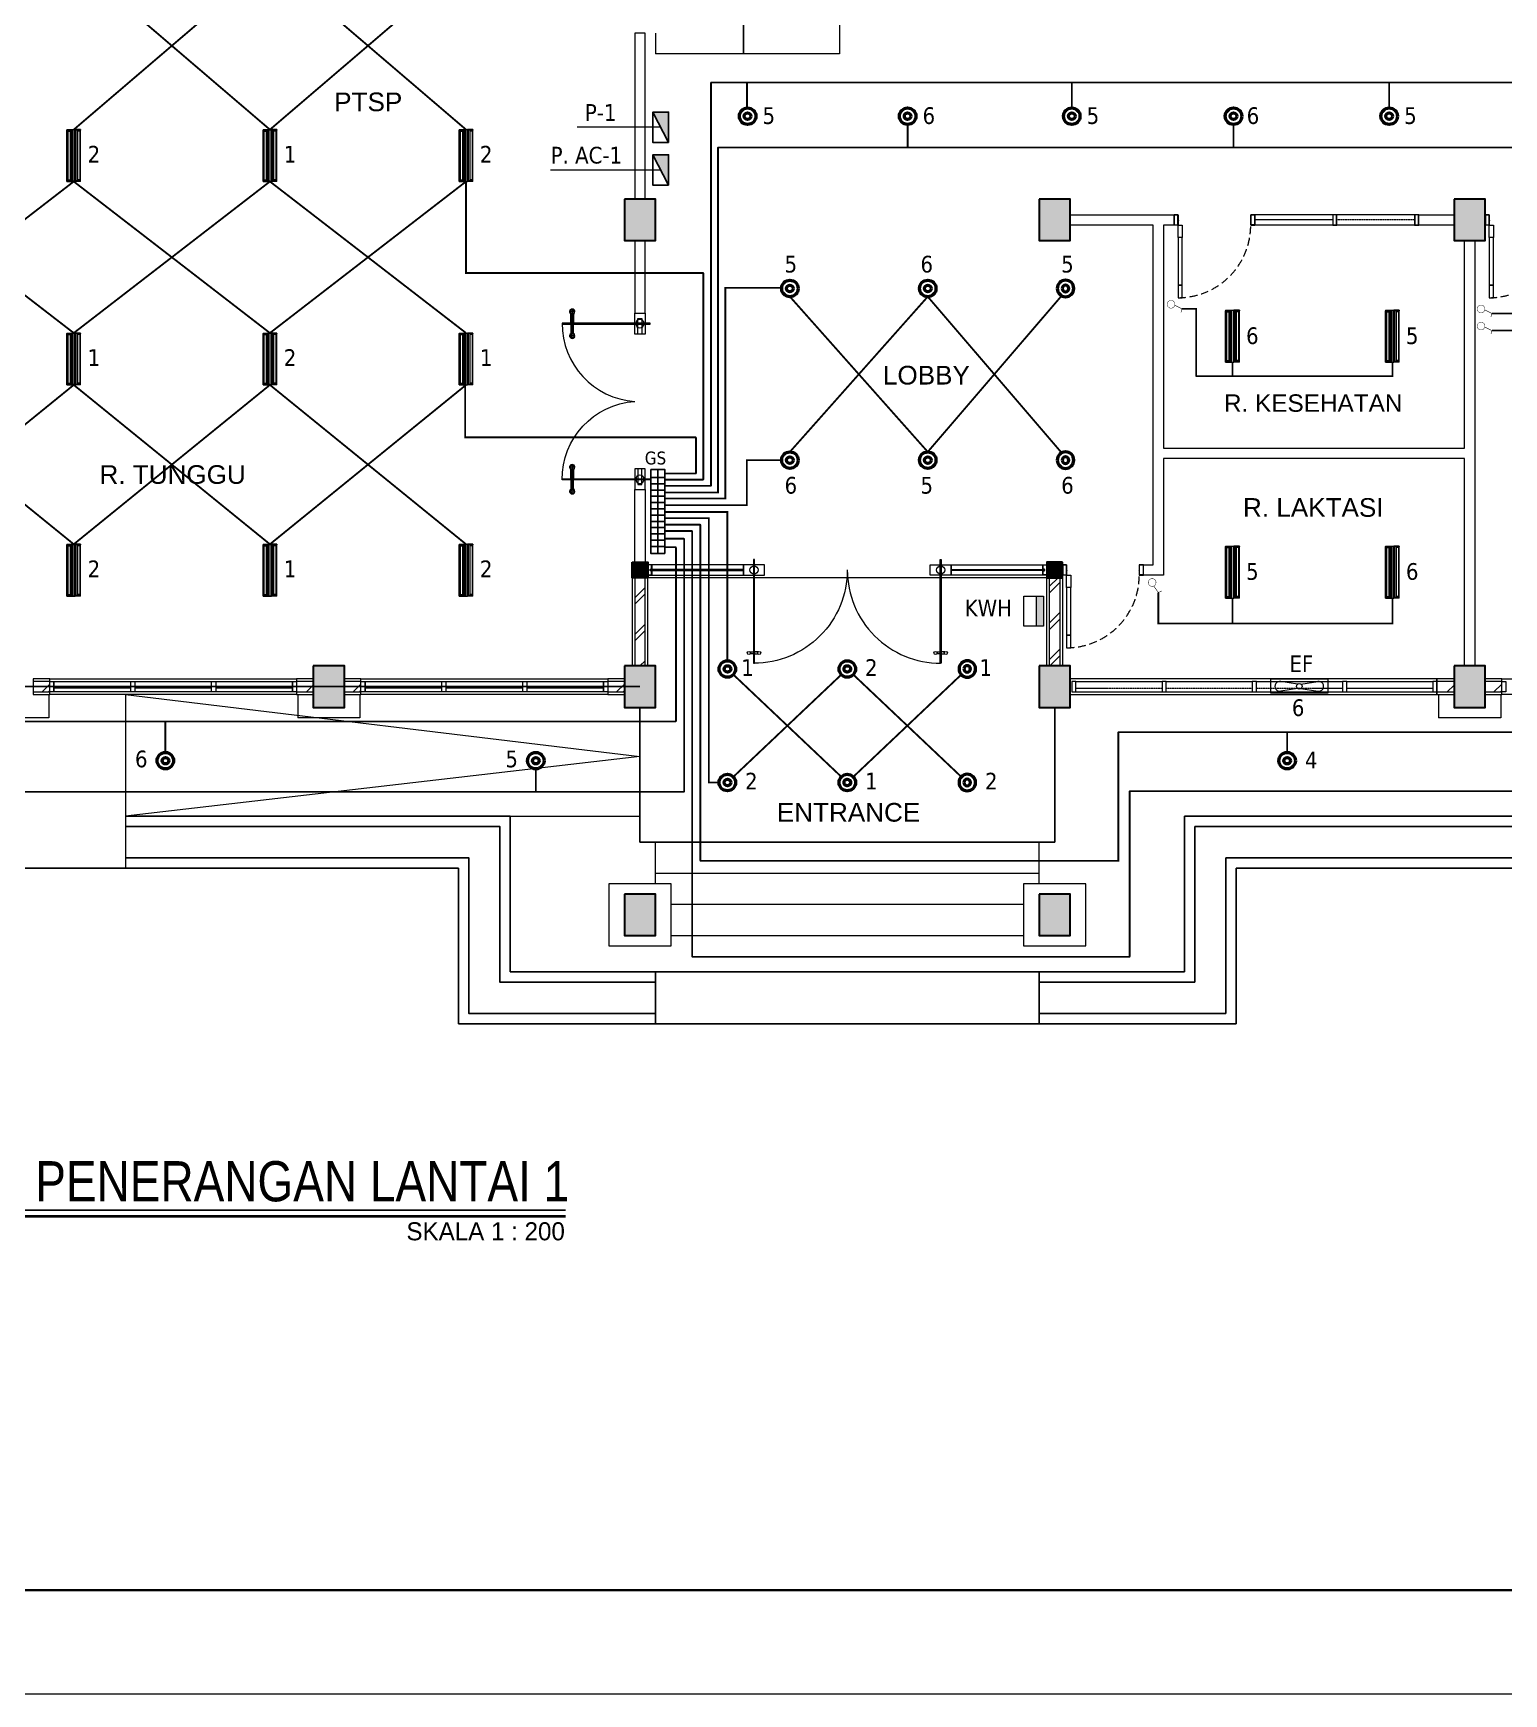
# Model space of a CAD drawing. Header units: millimetres. Extents: x -17012 to 17775, y -5570 to 5430.
# Drawn here: x -14660 to -11824, y -5570 to -2368 of the extents above; entities that cross this region are included whole.
import ezdxf
from ezdxf.enums import TextEntityAlignment as Align

# ---------------------------------------------------------------- set-up
doc = ezdxf.new("R2010")
doc.units = ezdxf.units.MM
doc.linetypes.add('DASHED2', pattern=[0.375, 0.25, -0.125])
doc.linetypes.add('HIDDEN', pattern=[0.375, 0.25, -0.125])
for name, color, linetype, lineweight in [('ars', 11, 'Continuous', 5), ('dinding', 5, 'Continuous', 15), ('GRS KOP', 1, 'Continuous', 35), ('HACH', 252, 'Continuous', 0), ('kabel', 1, 'Continuous', 50), ('KOLOM', 1, 'Continuous', 30), ('kop', 7, 'Continuous', 20), ('kus', 63, 'Continuous', 15), ('LAMPU-LISTRIK', 22, 'Continuous', 0), ('lan', 7, 'Continuous', 15), ('not', 7, 'Continuous', 20), ('Notasi', 2, 'Continuous', 20), ('PARTISI', 190, 'Continuous', 9), ('sol kol', 8, 'Continuous', 0)]:
    doc.layers.add(name, color=color, linetype=linetype, lineweight=lineweight)
doc.layers.add('as', color=1, linetype='Continuous', plot=False)
for name, color, linetype in [('D1', 1, 'Continuous'), ('HT', 8, 'Continuous'), ('potongan', 210, 'Continuous')]:
    doc.layers.add(name, color=color, linetype=linetype)
doc.styles.add('BARU', font='complex.shx')
doc.styles.add('NOT', font='ARIALN.TTF')
doc.styles.get("Standard").update_dxf_attribs({"font": 'arial.ttf'})
doc.styles.add('style2', font='verdana.ttf')
doc.styles.add('tahoma', font='tahoma.ttf')
pattern_1 = [(45, (-13189.706, -4278.213), (-35.3553, 35.3553), []), (45, (-13177.206, -4278.213), (-35.3553, 35.3553), [])]

# ---------------------------------------------------------------- blocks, each defined once
blk = doc.blocks.new('K1')
at = {"layer": 'KOLOM'}
blk.add_lwpolyline([(0.2, 0.15), (-0.2, 0.15), (-0.2, -0.15), (0.2, -0.15), (0.2, 0.15)], dxfattribs=at)
blk = doc.blocks.new('NOTASI RUANG')
at = {"layer": 'not'}
for height, p in [(0.26, (-0.011, 0.3)), (0.175, (-0.009, -0.017))]:
    blk.add_attdef('RUANG', text='', height=height, dxfattribs=at).set_placement(p, align=Align.MIDDLE_CENTER)
blk = doc.blocks.new('P 70')
at = {"linetype": 'HIDDEN', "ltscale": 0.3}
blk.add_lwpolyline([(-0.74, 0.1, -0.414214), (-0.04, 0.8, -1.303225)], format="xyb", dxfattribs=at)
for points in [[(-0.04, 0.8), (-0.08, 0.8), (-0.08, 0.68), (-0.04, 0.68)], [(-0.04, 0.68), (-0.08, 0.68), (-0.08, 0.22), (-0.04, 0.22)], [(-0.04, 0.1), (-0.08, 0.1), (-0.08, 0.22), (-0.04, 0.22)], [(-0.735, 0.06), (-0.74, 0.06), (-0.74, 0.061), (-0.74, 0.1), (-0.78, 0.1), (-0.78, 0), (-0.74, 0), (-0.74, 0.056), (-0.735, 0.058)], [(-0.742, 0.002), (-0.778, 0.002), (-0.778, 0.098), (-0.742, 0.098)], [(-0.045, 0.06), (-0.04, 0.06), (-0.04, 0.061), (-0.04, 0.1), (0, 0.1), (0, 0), (-0.04, 0), (-0.04, 0.056), (-0.045, 0.058)], [(-0.038, 0.002), (-0.002, 0.002), (-0.002, 0.098), (-0.038, 0.098)]]:
    blk.add_lwpolyline(points, close=True)
blk = doc.blocks.new('KP')
at = {"layer": 'KOLOM'}
blk.add_lwpolyline([(0.075, -0.075), (-0.075, -0.075), (-0.075, 0.075), (0.075, 0.075), (0.075, -0.075)], dxfattribs=at)
blk = doc.blocks.new('P1')
at = {"lineweight": 5}
h = blk.add_hatch(dxfattribs=at)
h.set_pattern_fill('ANSI31', color=256, scale=0.020282, angle=-315, style=0)
h.set_pattern_definition([(179.99999863, (-506.106483, 1417.280242), (6.07e-11, 0.0025352112676), [])])
h.paths.add_polyline_path([(-1.729, 0.805, -1), (-1.693, 0.77, -1)])
h.paths.add_polyline_path([(-1.724, 0.801, 1), (-1.697, 0.774, 1)], flags=16)
h = blk.add_hatch(dxfattribs=at)
h.set_pattern_fill('ANSI31', color=256, scale=0.020282, angle=-315, style=0)
h.set_pattern_definition([(270.00000137, (1414.9464214, -503.7726625), (0.0025352112676, 6.07e-11), [])])
h.paths.add_polyline_path([(-1.528, 0.605, 1), (-1.564, 0.641, 1)])
h.paths.add_polyline_path([(-1.532, 0.609, -1), (-1.56, 0.637, -1)], flags=16)
h = blk.add_hatch(dxfattribs=at)
h.set_pattern_fill('ANSI31', color=256, scale=0.020282, angle=-315, style=0)
h.set_pattern_definition([(179.99999863, (-505.0458133, 1416.2195722), (6.07e-11, 0.0025352112676), [])])
h.paths.add_polyline_path([(-0.668, -0.255, -1), (-0.632, -0.291, -1)])
h.paths.add_polyline_path([(-0.664, -0.259, 1), (-0.636, -0.287, 1)], flags=16)
h = blk.add_hatch(dxfattribs=at)
h.set_pattern_fill('ANSI31', color=256, scale=0.020282, angle=-315, style=0)
h.set_pattern_definition([(270.00000137, (1416.0070912, -504.8333323), (0.0025352112676, 6.07e-11), [])])
h.paths.add_polyline_path([(-0.468, -0.455, 1), (-0.504, -0.42, 1)])
h.paths.add_polyline_path([(-0.472, -0.451, -1), (-0.499, -0.424, -1)], flags=16)
for p, q in [((-1.724, 0.801), (-1.697, 0.774)), ((-1.686, 0.781), (-1.623, 0.718)), ((-1.553, 0.648), (-1.616, 0.711)), ((-1.532, 0.609), (-1.56, 0.637)), ((-0.664, -0.259), (-0.636, -0.287)), ((-0.625, -0.28), (-0.562, -0.343)), ((-0.492, -0.413), (-0.555, -0.35)), ((-0.472, -0.451), (-0.499, -0.424))]:
    blk.add_line(p, q, dxfattribs=at)
at = {"color": 9, "lineweight": 5}
for p, q in [((-1.641, 0.7), (-1.704, 0.763)), ((-1.634, 0.693), (-1.571, 0.63)), ((-0.58, -0.361), (-0.643, -0.298)), ((-0.573, -0.368), (-0.51, -0.431))]:
    blk.add_line(p, q, dxfattribs=at)
at = {"color": 8, "lineweight": 5}
for p, q in [((-1.64, 0.701), (-1.703, 0.763)), ((-1.639, 0.702), (-1.701, 0.764)), ((-1.636, 0.705), (-1.697, 0.766)), ((-1.631, 0.71), (-1.692, 0.771)), ((-1.633, 0.694), (-1.57, 0.631)), ((-1.632, 0.695), (-1.57, 0.633)), ((-1.629, 0.698), (-1.568, 0.637)), ((-1.624, 0.703), (-1.563, 0.642)), ((-0.58, -0.36), (-0.642, -0.297)), ((-0.578, -0.358), (-0.64, -0.296)), ((-0.575, -0.356), (-0.636, -0.294)), ((-0.57, -0.351), (-0.631, -0.29)), ((-0.572, -0.367), (-0.51, -0.43)), ((-0.571, -0.366), (-0.509, -0.428)), ((-0.568, -0.363), (-0.507, -0.424)), ((-0.563, -0.358), (-0.502, -0.419))]:
    blk.add_line(p, q, dxfattribs=at)
for points in [[(-1.1, 1.241), (-1.701, 0.64), (-1.694, 0.633), (-1.093, 1.234), (-1.1, 1.241)], [(-1.273, 1.202), (-1.202, 1.273), (-1.061, 1.132), (-1.132, 1.061), (-1.273, 1.202)], [(-0.032, 0.173), (-0.633, -0.428), (-0.64, -0.421), (-0.039, 0.18), (-0.032, 0.173)], [(-0.071, 0), (0, 0.071), (-0.142, 0.212), (-0.212, 0.142), (-0.071, 0)]]:
    blk.add_lwpolyline(points)
at = {"lineweight": 9}
for points in [[(-1.153, 1.181), (-1.181, 1.153), (-1.216, 1.188), (-1.188, 1.216)], [(-1.082, 1.11), (-1.11, 1.082), (-1.181, 1.153), (-1.153, 1.181)], [(-0.163, 0.191), (-0.191, 0.163), (-0.12, 0.092), (-0.092, 0.12)], [(-0.092, 0.12), (-0.12, 0.092), (-0.085, 0.057), (-0.057, 0.085)]]:
    blk.add_lwpolyline(points, close=True, dxfattribs=at)
at = {"lineweight": 5}
for points in [[(-1.697, 0.801), (-1.724, 0.774)], [(-1.532, 0.637), (-1.56, 0.609)], [(-0.636, -0.259), (-0.664, -0.287)], [(-0.472, -0.424), (-0.499, -0.451)]]:
    blk.add_lwpolyline(points, dxfattribs=at)
for points in [[(-1.701, 0.64, 0.396093), (-0.672, 0.601)], [(-0.633, -0.428, -0.396093), (-0.672, 0.601)]]:
    blk.add_lwpolyline(points, format="xyb")
for centre in [(-1.167, 1.167), (-0.106, 0.106)]:
    blk.add_circle(centre, 0.04)
for centre, radius in [((-1.711, 0.788), 0.0254), ((-1.711, 0.788), 0.0195), ((-1.546, 0.623), 0.0254), ((-1.546, 0.623), 0.0195), ((-0.65, -0.273), 0.0254), ((-0.65, -0.273), 0.0195), ((-0.486, -0.437), 0.0254), ((-0.486, -0.437), 0.0195)]:
    blk.add_circle(centre, radius, dxfattribs=at)
blk = doc.blocks.new('TL')
at = {"layer": 'LAMPU-LISTRIK', "color": 60, "ltscale": 2}
for p, q in [((2018540, -298573), (2018540, -298677)), ((2018540, -298573), (2018552, -298573)), ((2018552, -298656), (2018540, -298656)), ((2018540, -298677), (2018540, -298734)), ((2019542, -298677), (2018540, -298677)), ((2019542, -298688), (2018540, -298688)), ((2019542, -298723), (2018540, -298723)), ((2018540, -298838), (2018540, -298734)), ((2019542, -298734), (2018540, -298734)), ((2019538, -298656), (2018546, -298656)), ((2018552, -298573), (2018552, -298656)), ((2018563, -298601), (2018552, -298601)), ((2018563, -298604), (2018552, -298604)), ((2018563, -298622), (2018552, -298622)), ((2018563, -298624), (2018552, -298624)), ((2018563, -298597), (2018563, -298629)), ((2019512, -298590), (2018570, -298590)), ((2019512, -298635), (2018570, -298635)), ((2018572, -298590), (2018572, -298635)), ((2019511, -298590), (2019511, -298635)), ((2019519, -298597), (2019519, -298629)), ((2019519, -298601), (2019531, -298601)), ((2019519, -298604), (2019531, -298604)), ((2019519, -298622), (2019531, -298622)), ((2019519, -298624), (2019531, -298624)), ((2019542, -298573), (2019531, -298573)), ((2019531, -298573), (2019531, -298656)), ((2019531, -298656), (2019542, -298656)), ((2019542, -298573), (2019542, -298677)), ((2019542, -298677), (2019542, -298734)), ((2019542, -298838), (2019542, -298734)), ((2018552, -298755), (2018540, -298755)), ((2018540, -298838), (2018552, -298838)), ((2018552, -298838), (2018552, -298755)), ((2018563, -298787), (2018552, -298787)), ((2018563, -298790), (2018552, -298790)), ((2018563, -298807), (2018552, -298807)), ((2018563, -298810), (2018552, -298810)), ((2018563, -298814), (2018563, -298782)), ((2019512, -298776), (2018570, -298776)), ((2019512, -298821), (2018570, -298821)), ((2018572, -298821), (2018572, -298776)), ((2019511, -298821), (2019511, -298776)), ((2019519, -298814), (2019519, -298782)), ((2019519, -298787), (2019531, -298787)), ((2019519, -298790), (2019531, -298790)), ((2019519, -298807), (2019531, -298807)), ((2019519, -298810), (2019531, -298810)), ((2019531, -298838), (2019531, -298755)), ((2019531, -298755), (2019542, -298755)), ((2019542, -298838), (2019531, -298838))]:
    blk.add_line(p, q, dxfattribs=at)
at = {"layer": 'LAMPU-LISTRIK', "color": 60}
for p, q in [((2018552, -298573), (2019531, -298573)), ((2018552, -298755), (2019531, -298755)), ((2018552, -298838), (2019531, -298838))]:
    blk.add_line(p, q, dxfattribs=at)
at = {"layer": 'LAMPU-LISTRIK', "color": 60, "ltscale": 2}
for centre, start, end in [((2018570, -298597), 90, 180), ((2018570, -298629), 180, 270), ((2019512, -298597), 0, 90), ((2019512, -298629), 270, 0), ((2018570, -298782), 90, 180), ((2018570, -298814), 180, 270), ((2019512, -298782), 0, 90), ((2019512, -298814), 270, 0)]:
    blk.add_arc(centre, 6.78, start, end, dxfattribs=at)
blk = doc.blocks.new('RV2')
at = {"layer": 'kabel', "color": 2, "linetype": 'Continuous'}
for radius in [15.9, 6.34]:
    blk.add_circle((936836.5, 350587.4), radius, dxfattribs=at)
blk = doc.blocks.new('GEH')
at = {"layer": 'D1', "color": 60, "const_width": 8.16}
for points in [[(2070636, -300082), (2070659, -299965)], [(2070659, -299965), (2070712, -299965)]]:
    blk.add_lwpolyline(points, dxfattribs=at)
at = {"layer": 'D1', "color": 60, "const_width": 6.12}
for points in [[(2070579, -300138, -0.991808), (2070694, -300139)], [(2070579, -300139, 0.991808), (2070694, -300138)]]:
    blk.add_lwpolyline(points, format="xyb", dxfattribs=at)
blk = doc.blocks.new('TBN5R')
at = {"layer": 'dinding', "color": 1, "ltscale": 150}
for p, q in [((913908.9, 349718.4), (913904.4, 349745.8)), ((913915.9, 349718.4), (913920.4, 349745.8)), ((913908.9, 349713), (913904.4, 349685.6)), ((913915.9, 349713), (913920.4, 349685.6))]:
    blk.add_line(p, q, dxfattribs=at)
blk.add_lwpolyline([(913901.2, 349762.3), (913924.8, 349762.3), (913924.8, 349669.1), (913901.2, 349669.1)], close=True, dxfattribs=at)
blk.add_circle((913912.4, 349715.7), 4.41, dxfattribs=at)
for centre, start, end in [((913912.4, 349747.3), 349.1597, 190.8403), ((913912.4, 349684.1), 169.1597, 10.8403)]:
    blk.add_arc(centre, 8.12, start, end, dxfattribs=at)
blk = doc.blocks.new('kop')
at = {"layer": 'GRS KOP'}
blk.add_lwpolyline([(1, 54), (83, 54), (83, 1), (1, 1)], close=True, dxfattribs=at)
at = {"layer": 'kop', "color": 7}
blk.add_line((0, 0), (84, 0), dxfattribs=at)
at = {"layer": 'kop', "style": 'BARU', "flags": 4}
for p, height in [((73.8, 5.4), 0.35), ((80.303, 5.382), 0.25), ((73.8, 4.9), 0.35), ((80.303, 4.882), 0.25), ((73.8, 4.4), 0.35), ((80.303, 4.382), 0.25)]:
    blk.add_attdef('-', p, '', height=height, dxfattribs=at)
at = {"layer": 'kop', "flags": 4}
for tag, p in [('AR-00', (78.057, 2.648)), ('00', (81.238, 2.647))]:
    blk.add_attdef(tag, text='', height=0.35, dxfattribs=at).set_placement(p, align=Align.MIDDLE)

msp = doc.modelspace()

# ---------------------------------------------------------------- hatches: boundary and pattern name
at = {"layer": 'ars'}
h = msp.add_hatch(dxfattribs=at)
h.set_pattern_fill('TEMBOK', color=256, scale=50)
h.set_pattern_definition(pattern_1)
h.paths.add_polyline_path([(-13499.7, -3418.2), (-13499.7, -3588.2), (-13479.7, -3588.2), (-13479.7, -3418.2)])
h = msp.add_hatch(dxfattribs=at)
h.set_pattern_fill('TEMBOK', color=256, scale=50)
h.set_pattern_definition(pattern_1)
h.paths.add_polyline_path([(-12679.7, -3418.2), (-12679.7, -3588.2), (-12699.7, -3588.2), (-12699.7, -3418.2)])
h = msp.add_hatch(dxfattribs=at)
h.set_pattern_fill('TEMBOK', color=256, scale=50)
h.set_pattern_definition([(45, (-15513.294, -3943.213), (-35.3553, 35.3553), []), (45, (-15500.794, -3943.213), (-35.3553, 35.3553), [])])
h.paths.add_polyline_path([(-14627.7, -3618.2), (-14659.7, -3618.2), (-14659.7, -3638.2), (-14627.7, -3638.2)])
h = msp.add_hatch(dxfattribs=at)
h.set_pattern_fill('TEMBOK', color=256, scale=50)
h.set_pattern_definition([(45, (-15003.294, -3943.213), (-35.3553, 35.3553), []), (45, (-14990.794, -3943.213), (-35.3553, 35.3553), [])])
h.paths.add_polyline_path([(-14119.7, -3618.2), (-14151.7, -3618.2), (-14151.7, -3638.2), (-14119.7, -3638.2)])
h = msp.add_hatch(dxfattribs=at)
h.set_pattern_fill('TEMBOK', color=256, scale=50)
h.set_pattern_definition([(45, (-14913.294, -3943.213), (-35.3553, 35.3553), []), (45, (-14900.794, -3943.213), (-35.3553, 35.3553), [])])
h.paths.add_polyline_path([(-14027.7, -3618.2), (-14059.7, -3618.2), (-14059.7, -3638.2), (-14027.7, -3638.2)])
h = msp.add_hatch(dxfattribs=at)
h.set_pattern_fill('TEMBOK', color=256, scale=50)
h.set_pattern_definition([(45, (-14405.294, -3943.213), (-35.3553, 35.3553), []), (45, (-14392.794, -3943.213), (-35.3553, 35.3553), [])])
h.paths.add_polyline_path([(-13519.7, -3618.2), (-13551.7, -3618.2), (-13551.7, -3638.2), (-13519.7, -3638.2)])
h = msp.add_hatch(dxfattribs=at)
h.set_pattern_fill('TEMBOK', color=256, scale=50)
h.set_pattern_definition([(45, (-12803.294, -3943.213), (-35.3553, 35.3553), []), (45, (-12790.794, -3943.213), (-35.3553, 35.3553), [])])
h.paths.add_polyline_path([(-11919.7, -3618.2), (-11949.7, -3618.2), (-11949.7, -3638.2), (-11919.7, -3638.2)])
h = msp.add_hatch(dxfattribs=at)
h.set_pattern_fill('TEMBOK', color=256, scale=50)
h.set_pattern_definition([(45, (-12713.294, -3943.213), (-35.3553, 35.3553), []), (45, (-12700.794, -3943.213), (-35.3553, 35.3553), [])])
h.paths.add_polyline_path([(-11827.7, -3618.2), (-11859.7, -3618.2), (-11859.7, -3638.2), (-11827.7, -3638.2)])
at = {"layer": 'lan'}
msp.add_hatch(color=4, dxfattribs=at).paths.add_polyline_path([(-12711.2, -3453.8), (-12725.8, -3453.8), (-12725.8, -3511.8), (-12711.2, -3511.8)])
at = {"layer": 'potongan', "ltscale": 150}
for points in [[(-13434.4, -2579), (-13434.4, -2520.3), (-13464.7, -2520.3)], [(-13434.4, -2661.3), (-13434.4, -2602.6), (-13464.7, -2602.6)]]:
    msp.add_hatch(color=256, dxfattribs=at).paths.add_polyline_path(points)
at = {"layer": 'sol kol'}
for points in [[(-13519.7, -2688.2), (-13519.7, -2768.2), (-13459.7, -2768.2), (-13459.7, -2688.2)], [(-12719.7, -2688.2), (-12719.7, -2768.2), (-12659.7, -2768.2), (-12659.7, -2688.2)], [(-11919.7, -2688.2), (-11919.7, -2768.2), (-11859.7, -2768.2), (-11859.7, -2688.2)], [(-13504.7, -3388.2), (-13474.7, -3388.2), (-13474.7, -3418.2), (-13504.7, -3418.2)], [(-12674.7, -3388.2), (-12704.7, -3388.2), (-12704.7, -3418.2), (-12674.7, -3418.2)], [(-14119.7, -3588.2), (-14119.7, -3668.2), (-14059.7, -3668.2), (-14059.7, -3588.2)], [(-13519.7, -3588.2), (-13519.7, -3668.2), (-13459.7, -3668.2), (-13459.7, -3588.2)], [(-12719.7, -3588.2), (-12719.7, -3668.2), (-12659.7, -3668.2), (-12659.7, -3588.2)], [(-11919.7, -3588.2), (-11919.7, -3668.2), (-11859.7, -3668.2), (-11859.7, -3588.2)], [(-13519.7, -4028.2), (-13519.7, -4108.2), (-13459.7, -4108.2), (-13459.7, -4028.2)], [(-12719.7, -4028.2), (-12719.7, -4108.2), (-12659.7, -4108.2), (-12659.7, -4028.2)]]:
    msp.add_hatch(color=256, dxfattribs=at).paths.add_polyline_path(points)

# ---------------------------------------------------------------- linework, layer by layer
for p, q in [((-13289.7, -2408.2), (-13289.7, -1748.2)), ((-13489.7, -3668.2), (-13489.7, -3928.2)), ((-12689.7, -3928.2), (-12689.7, -3668.2)), ((-13739.7, -3878.2), (-14481.7, -3878.2)), ((-13739.7, -4178.2), (-13739.7, -3878.2)), ((-10674.7, -3878.2), (-12439.7, -3878.2)), ((-12439.7, -3878.2), (-12439.7, -4178.2)), ((-10674.7, -3898.2), (-12419.7, -3898.2)), ((-12419.7, -3898.2), (-12419.7, -4198.2)), ((-13489.7, -3928.2), (-12689.7, -3928.2)), ((-10674.7, -3958.2), (-12359.7, -3958.2)), ((-12359.7, -3958.2), (-12359.7, -4258.2)), ((-13839.7, -3978.2), (-15639.7, -3978.2)), ((-13839.7, -4278.2), (-13839.7, -3978.2)), ((-10339.7, -3978.2), (-12339.7, -3978.2)), ((-12339.7, -3978.2), (-12339.7, -4278.2)), ((-12439.7, -4178.2), (-13739.7, -4178.2)), ((-13459.7, -4178.2), (-13459.7, -4278.2)), ((-12719.7, -4278.2), (-12719.7, -4178.2)), ((-12419.7, -4198.2), (-12719.7, -4198.2)), ((-12359.7, -4258.2), (-12719.7, -4258.2)), ((-12339.7, -4278.2), (-13839.7, -4278.2))]:
    msp.add_line(p, q)
for points in [[(-13459.7, -4198.2), (-13759.7, -4198.2), (-13759.7, -3898.2), (-14481.7, -3898.2)], [(-13459.7, -4258.2), (-13819.7, -4258.2), (-13819.7, -3958.2), (-14481.7, -3958.2)]]:
    msp.add_lwpolyline(points)
at = {"layer": 'ars'}
for points in [[(-13499.7, -3418.2), (-13499.7, -3588.2), (-13479.7, -3588.2), (-13479.7, -3418.2)], [(-12679.7, -3418.2), (-12679.7, -3588.2), (-12699.7, -3588.2), (-12699.7, -3418.2)], [(-14627.7, -3618.2), (-14659.7, -3618.2), (-14659.7, -3638.2), (-14627.7, -3638.2)], [(-14119.7, -3618.2), (-14151.7, -3618.2), (-14151.7, -3638.2), (-14119.7, -3638.2)], [(-14027.7, -3618.2), (-14059.7, -3618.2), (-14059.7, -3638.2), (-14027.7, -3638.2)], [(-13519.7, -3618.2), (-13551.7, -3618.2), (-13551.7, -3638.2), (-13519.7, -3638.2)], [(-11919.7, -3618.2), (-11952.7, -3618.2), (-11952.7, -3638.2), (-11919.7, -3638.2)], [(-11827.7, -3618.2), (-11859.7, -3618.2), (-11859.7, -3638.2), (-11827.7, -3638.2)]]:
    msp.add_lwpolyline(points, close=True, dxfattribs=at)
at = {"layer": 'as'}
msp.add_lwpolyline([(-13489.7, -3628.2), (-15289.7, -3628.2)], dxfattribs=at)
at = {"layer": 'D1', "color": 7, "const_width": 5.42}
msp.add_lwpolyline([(-15216.7, -4649.7), (-13632.9, -4649.7)], dxfattribs=at)
at = {"layer": 'dinding'}
for points in [[(-13504.7, -3418.2), (-13504.7, -3588.2), (-13474.7, -3588.2), (-13474.7, -3418.2)], [(-12674.7, -3418.2), (-12674.7, -3588.2), (-12704.7, -3588.2), (-12704.7, -3418.2)], [(-14627.7, -3613.2), (-14659.7, -3613.2), (-14659.7, -3643.2), (-14627.7, -3643.2)], [(-14119.7, -3613.2), (-14151.7, -3613.2), (-14151.7, -3643.2), (-14119.7, -3643.2)], [(-14027.7, -3613.2), (-14059.7, -3613.2), (-14059.7, -3643.2), (-14027.7, -3643.2)], [(-13519.7, -3613.2), (-13551.7, -3613.2), (-13551.7, -3643.2), (-13519.7, -3643.2)], [(-11919.7, -3613.2), (-11952.7, -3613.2), (-11952.7, -3643.2), (-11919.7, -3643.2)], [(-11827.7, -3613.2), (-11859.7, -3613.2), (-11859.7, -3643.2), (-11827.7, -3643.2)]]:
    msp.add_lwpolyline(points, close=True, dxfattribs=at)
at = {"layer": 'HACH', "color": 6, "linetype": 'DASHED2', "ltscale": 90, "const_width": 3.5}
for points in [[(-12125.5, -1275.3), (-12125.5, -1224.2), (-15483.7, -1224.2), (-15483.7, -3831.1), (-13405.5, -3831.1, 0.414214), (-13404.5, -3830.1), (-13404.5, -3343.8, 0.414214), (-13405.5, -3342.8), (-13441.9, -3342.8)], [(-12737.6, -1307.1), (-12737.6, -1338.8), (-15352.9, -1338.8), (-15352.9, -3695.3), (-13421.2, -3695.3, 0.414214), (-13420.2, -3694.3), (-13420.2, -3360.4, 0.414214), (-13421.2, -3359.4), (-13441.9, -3359.4)], [(-13441.9, -3328.2), (-13389.8, -3328.2, -0.414214), (-13388.8, -3329.2), (-13388.8, -4148.2, 0.414214), (-13387.8, -4149.2), (-12546.3, -4149.2, 0.414214), (-12545.3, -4148.2), (-12545.3, -3830.8, -0.414214), (-12544.3, -3829.8), (-10481.4, -3829.8), (-10481.4, -1292.2, 0.414214), (-10482.4, -1291.2), (-10834.1, -1291.2)], [(-10568, -1633.2), (-10614.8, -1633.2), (-10614.8, -3715.9), (-12566.1, -3715.9, 0.414214), (-12567.1, -3716.9), (-12567.1, -3964.2), (-13372.1, -3964.2, -0.414214), (-13373.1, -3963.2), (-13373.1, -3316.8, 0.414214), (-13374.1, -3315.8), (-13441.9, -3315.8)], [(-13441.9, -3240.9), (-13353.5, -3240.9, 0.414214), (-13352.5, -3239.9), (-13352.5, -2464.3, -0.414214), (-13351.5, -2463.3), (-10843.8, -2463.3), (-10843.8, -2512.3)], [(-11144.3, -2544.1), (-11144.3, -2588.5), (-13338.2, -2588.5, 0.414214), (-13339.2, -2589.5), (-13339.2, -3253.9), (-13441.9, -3253.9)], [(-13441.9, -3229.1), (-13368.4, -3229.1, 0.414214), (-13367.4, -3228.1), (-13367.4, -2831.5, 0.414214), (-13368.4, -2830.5), (-13825, -2830.5), (-13825, -2654.2)], [(-12038.5, -3002.7), (-12038.5, -3029.5), (-12416.1, -3029.5, -0.414214), (-12417.1, -3028.5), (-12417.1, -2899.6), (-12444.4, -2899.6)], [(-13826.8, -3046.4), (-13826.8, -3147.4), (-13382.6, -3147.4, -0.414214), (-13381.6, -3148.4), (-13381.6, -3216.3, -0.414214), (-13382.6, -3217.3), (-13441.9, -3217.3)]]:
    msp.add_lwpolyline(points, format="xyb", dxfattribs=at)
for points in [[(-13825, -2554.1), (-14203.2, -2230.7), (-14581.5, -2554.1)], [(-14581.5, -2230.7), (-14203.2, -2554.1), (-13825, -2230.7)], [(-13283.3, -2512.4), (-13283.3, -2463.3)], [(-12656.9, -2512.3), (-12656.9, -2463.3)], [(-12044.7, -2512.3), (-12044.7, -2463.3)], [(-12973.4, -2544.1), (-12973.4, -2588.5)], [(-12344.9, -2544.1), (-12344.9, -2588.5)], [(-14959.8, -2654.2), (-14581.5, -2946.3), (-14203.2, -2654.2), (-13825, -2946.3)], [(-13825, -2654.2), (-14203.2, -2946.3), (-14581.5, -2654.2), (-14959.8, -2946.3)], [(-13216.2, -2859.1), (-13325, -2859.1), (-13325, -3265.3), (-13441.9, -3265.3)], [(-13200.4, -3175.5), (-12934.6, -2876.2), (-12677.9, -3175.5)], [(-13200.4, -2876.2), (-12934.6, -3175.5), (-12677.9, -2876.2)], [(-11846.6, -2908.6), (-11756.5, -2908.6), (-11756.5, -2998.8), (-11571, -2998.8)], [(-11846.6, -2941.6), (-11798.6, -2941.6), (-11798.6, -3381.1), (-11571, -3381.1)], [(-12346.9, -3002.7), (-12346.9, -3029.5)], [(-14959.8, -3353.6), (-14581.5, -3046.4), (-14203.2, -3353.6), (-13825, -3046.4)], [(-14959.8, -3046.4), (-14581.5, -3353.6), (-14203.2, -3046.4), (-13825, -3353.6)], [(-13216.3, -3191.4), (-13283.4, -3191.4), (-13283.4, -3278.4), (-13441.9, -3278.4)], [(-13321, -3578.2), (-13321, -3291.3), (-13441.9, -3291.3)], [(-13441.9, -3303.2), (-13356.7, -3303.2), (-13356.7, -3813.1), (-13336.9, -3813.1)], [(-12489.8, -3446.7), (-12489.8, -3506.5), (-12038.5, -3506.5), (-12038.5, -3457.3)], [(-12346.9, -3457.3), (-12346.9, -3506.5)], [(-13309.5, -3605), (-13101.2, -3802.1)], [(-13309.5, -3802.1), (-13101.2, -3605)], [(-13078.2, -3802.1), (-12869.9, -3605)], [(-13078.2, -3605), (-12869.9, -3802.1)], [(-14404.8, -3755.1), (-14404.8, -3695.3)], [(-12241.6, -3755.1), (-12241.6, -3715.9)], [(-13690.5, -3786.9), (-13690.5, -3831.1)]]:
    msp.add_lwpolyline(points, dxfattribs=at)
at = {"layer": 'HT'}
msp.add_line((-15438.3, -4637.9), (-13632.9, -4637.9), dxfattribs=at)
at = {"layer": 'kus'}
for p, q in [((-12153.7, -2718.2), (-12303.7, -2718.2)), ((-11995.7, -2718.2), (-12145.7, -2718.2)), ((-12153.7, -2738.2), (-12303.7, -2738.2)), ((-11995.7, -2738.2), (-12145.7, -2738.2)), ((-12648.7, -3618.2), (-12482.7, -3618.2)), ((-12474.7, -3618.2), (-12308.7, -3618.2)), ((-12300.7, -3618.2), (-12134.7, -3618.2)), ((-12126.7, -3618.2), (-11960.7, -3618.2)), ((-14471.7, -3631.2), (-14619.7, -3631.2)), ((-14315.7, -3631.2), (-14463.7, -3631.2)), ((-14159.7, -3631.2), (-14307.7, -3631.2)), ((-13871.7, -3631.2), (-14019.7, -3631.2)), ((-13715.7, -3631.2), (-13863.7, -3631.2)), ((-13559.7, -3631.2), (-13707.7, -3631.2)), ((-12648.7, -3638.2), (-12482.7, -3638.2)), ((-12474.7, -3638.2), (-12308.7, -3638.2)), ((-12300.7, -3638.2), (-12134.7, -3638.2)), ((-12126.7, -3631.2), (-11960.7, -3631.2)), ((-12126.7, -3638.2), (-11960.7, -3638.2))]:
    msp.add_line(p, q, dxfattribs=at)
at = {"layer": 'kus', "linetype": 'HIDDEN'}
for p, q in [((-12153.7, -2728.2), (-12303.7, -2728.2)), ((-11995.7, -2728.2), (-12145.7, -2728.2)), ((-12648.7, -3631.2), (-12482.7, -3631.2)), ((-12474.7, -3631.2), (-12308.7, -3631.2)), ((-12300.7, -3631.2), (-12134.7, -3631.2))]:
    msp.add_line(p, q, dxfattribs=at)
at = {"layer": 'kus'}
for points in [[(-12153.7, -2738.2), (-12145.7, -2738.2), (-12145.7, -2718.2), (-12153.7, -2718.2)], [(-12153.3, -2737.8), (-12146.1, -2737.8), (-12146.1, -2718.6), (-12153.3, -2718.6)], [(-11995.7, -2738.2), (-11987.7, -2738.2), (-11987.7, -2718.2), (-11995.7, -2718.2)], [(-11995.3, -2737.8), (-11988.1, -2737.8), (-11988.1, -2718.6), (-11995.3, -2718.6)], [(-13467.1, -3393.6), (-13474.3, -3393.6), (-13474.3, -3412.8), (-13467.1, -3412.8), (-13467.1, -3404.7), (-13470.1, -3404.7), (-13470.1, -3401.7), (-13467.1, -3401.7)], [(-13289.7, -3393.2), (-13466.7, -3393.2), (-13466.7, -3413.2), (-13289.7, -3413.2)], [(-13268.7, -3383.2), (-13270.7, -3383.2), (-13270.7, -3583.2), (-13268.7, -3583.2)], [(-12910.7, -3383.2), (-12908.7, -3383.2), (-12908.7, -3583.2), (-12910.7, -3583.2)], [(-12889.7, -3393.2), (-12712.7, -3393.2), (-12712.7, -3413.2), (-12889.7, -3413.2)], [(-12712.3, -3393.6), (-12705.1, -3393.6), (-12705.1, -3412.8), (-12712.3, -3412.8), (-12712.3, -3404.7), (-12709.3, -3404.7), (-12709.3, -3401.7), (-12712.3, -3401.7)], [(-13469.7, -3402.2), (-13469.7, -3404.2), (-13289.7, -3404.2), (-13289.7, -3402.2)], [(-12709.7, -3402.2), (-12709.7, -3404.2), (-12889.7, -3404.2), (-12889.7, -3402.2)], [(-14619.7, -3638.2), (-14627.7, -3638.2), (-14627.7, -3618.2), (-14619.7, -3618.2)], [(-14619.7, -3618.2), (-14159.7, -3618.2), (-14159.7, -3638.2), (-14619.7, -3638.2)], [(-14463.7, -3638.2), (-14471.7, -3638.2), (-14471.7, -3618.2), (-14463.7, -3618.2)], [(-14307.7, -3638.2), (-14315.7, -3638.2), (-14315.7, -3618.2), (-14307.7, -3618.2)], [(-14151.7, -3638.2), (-14159.7, -3638.2), (-14159.7, -3618.2), (-14151.7, -3618.2)], [(-14019.7, -3638.2), (-14027.7, -3638.2), (-14027.7, -3618.2), (-14019.7, -3618.2)], [(-14019.7, -3618.2), (-13559.7, -3618.2), (-13559.7, -3638.2), (-14019.7, -3638.2)], [(-13863.7, -3638.2), (-13871.7, -3638.2), (-13871.7, -3618.2), (-13863.7, -3618.2)], [(-13707.7, -3638.2), (-13715.7, -3638.2), (-13715.7, -3618.2), (-13707.7, -3618.2)], [(-13551.7, -3638.2), (-13559.7, -3638.2), (-13559.7, -3618.2), (-13551.7, -3618.2)], [(-12656.7, -3638.2), (-12648.7, -3638.2), (-12648.7, -3618.2), (-12656.7, -3618.2)], [(-12482.7, -3638.2), (-12474.7, -3638.2), (-12474.7, -3618.2), (-12482.7, -3618.2)], [(-12308.7, -3638.2), (-12300.7, -3638.2), (-12300.7, -3618.2), (-12308.7, -3618.2)], [(-12134.7, -3638.2), (-12126.7, -3638.2), (-12126.7, -3618.2), (-12134.7, -3618.2)], [(-11960.7, -3638.2), (-11952.7, -3638.2), (-11952.7, -3618.2), (-11960.7, -3618.2)], [(-11819.7, -3638.2), (-11827.7, -3638.2), (-11827.7, -3618.2), (-11819.7, -3618.2)]]:
    msp.add_lwpolyline(points, close=True, dxfattribs=at)
for points in [[(-13474.7, -3405.2), (-13474.7, -3413.2), (-13466.7, -3413.2), (-13466.7, -3404.3), (-13467, -3404.3), (-13467, -3403.8), (-13467.3, -3403.8), (-13467.7, -3404.3), (-13469.7, -3404.3), (-13469.7, -3402.1), (-13467.7, -3402.1), (-13467.3, -3402.6), (-13467, -3402.6), (-13467, -3402.1), (-13466.7, -3402.1), (-13466.7, -3393.2), (-13474.7, -3393.2), (-13474.7, -3404.5), (-13474.7, -3404.9), (-13474.7, -3405.2), (-13474.7, -3405.2)], [(-13289.7, -3393.2), (-13289.7, -3413.2), (-13249.7, -3413.2), (-13249.7, -3393.2), (-13289.7, -3393.2)], [(-12889.7, -3393.2), (-12889.7, -3413.2), (-12929.7, -3413.2), (-12929.7, -3393.2), (-12889.7, -3393.2)], [(-12704.7, -3405.2), (-12704.7, -3413.2), (-12712.7, -3413.2), (-12712.7, -3404.3), (-12712.4, -3404.3), (-12712.4, -3403.8), (-12712.1, -3403.8), (-12711.7, -3404.3), (-12709.7, -3404.3), (-12709.7, -3402.1), (-12711.7, -3402.1), (-12712.1, -3402.6), (-12712.4, -3402.6), (-12712.4, -3402.1), (-12712.7, -3402.1), (-12712.7, -3393.2), (-12704.7, -3393.2), (-12704.7, -3404.5), (-12704.7, -3404.9), (-12704.7, -3405.2), (-12704.7, -3405.2)], [(-13277.5, -3561.2), (-13270.7, -3561.2), (-13270.7, -3565.2), (-13277.5, -3565.2)], [(-13261.9, -3561.2), (-13268.7, -3561.2), (-13268.7, -3565.2), (-13261.9, -3565.2)], [(-12917.5, -3561.2), (-12910.7, -3561.2), (-12910.7, -3565.2), (-12917.5, -3565.2)], [(-12901.9, -3561.2), (-12908.7, -3561.2), (-12908.7, -3565.2), (-12901.9, -3565.2)]]:
    msp.add_lwpolyline(points, dxfattribs=at)
for points in [[(-13089.7, -3403.2, -0.414214), (-13269.7, -3583.2)], [(-13089.7, -3403.2, 0.414214), (-12909.7, -3583.2)]]:
    msp.add_lwpolyline(points, format="xyb", dxfattribs=at)
for centre, radius in [((-13269.7, -3403.2), 8), ((-12909.7, -3403.2), 8), ((-13279.7, -3563.2), 3), ((-13259.7, -3563.2), 3), ((-12919.7, -3563.2), 3), ((-12899.7, -3563.2), 3)]:
    msp.add_circle(centre, radius, dxfattribs=at)
at = {"layer": 'lan'}
for p, q in [((-13459.7, -2368.2), (-13459.7, -2408.2)), ((-13104.7, -2343.2), (-13104.7, -2408.2)), ((-13104.7, -2408.2), (-13459.7, -2408.2)), ((-13449.6, -2549.7), (-13611, -2549.7)), ((-13449.6, -2632), (-13662.3, -2632)), ((-12704.7, -3418.2), (-13474.7, -3418.2)), ((-14629.7, -3643.2), (-14629.7, -3688.2)), ((-14481.7, -3643.2), (-14481.7, -3978.2)), ((-14149.7, -3643.2), (-14149.7, -3688.2)), ((-14029.7, -3643.2), (-14029.7, -3688.2)), ((-11949.7, -3643.2), (-11949.7, -3688.2)), ((-11829.7, -3643.2), (-11829.7, -3688.2)), ((-14629.7, -3688.2), (-14749.7, -3688.2)), ((-14029.7, -3688.2), (-14149.7, -3688.2)), ((-11829.7, -3688.2), (-11949.7, -3688.2)), ((-14289.7, -3878.2), (-13489.7, -3878.2)), ((-13459.7, -4008.2), (-13459.7, -3928.2)), ((-12719.7, -4008.2), (-12719.7, -3928.2)), ((-12719.7, -3988.2), (-13459.7, -3988.2)), ((-12749.7, -4048.2), (-13429.7, -4048.2)), ((-13429.7, -4108.2), (-12749.7, -4108.2))]:
    msp.add_line(p, q, dxfattribs=at)
at = {"layer": 'lan', "color": 4}
msp.add_line((-12725.8, -3453.8), (-12725.8, -3511.8), dxfattribs=at)
msp.add_lwpolyline([(-12749.4, -3453.8), (-12711.2, -3453.8), (-12711.2, -3511.8), (-12749.4, -3511.8)], close=True, dxfattribs=at)
at = {"layer": 'lan'}
for points in [[(-14627.7, -3613.2), (-14151.7, -3613.2), (-14151.7, -3643.2), (-14627.7, -3643.2)], [(-14027.7, -3613.2), (-13551.7, -3613.2), (-13551.7, -3643.2), (-14027.7, -3643.2)], [(-11952.7, -3613.2), (-12659.7, -3613.2), (-12659.7, -3643.2), (-11952.7, -3643.2)], [(-11827.7, -3613.2), (-11351.7, -3613.2), (-11351.7, -3643.2), (-11827.7, -3643.2)], [(-13549.7, -4128.2), (-13429.7, -4128.2), (-13429.7, -4008.2), (-13549.7, -4008.2)], [(-12749.7, -4128.2), (-12629.7, -4128.2), (-12629.7, -4008.2), (-12749.7, -4008.2)]]:
    msp.add_lwpolyline(points, close=True, dxfattribs=at)
msp.add_lwpolyline([(-14481.7, -3643.2), (-13489.7, -3763.2), (-14481.7, -3878.2)], dxfattribs=at)
for p in [(-14581.5, -2654.2), (-14581.5, -2654.2), (-14203.2, -2654.2), (-14203.2, -2654.2), (-14581.5, -3046.4), (-14203.2, -3046.4), (-14581.5, -3453.8), (-14203.2, -3453.8)]:
    msp.add_point(p, dxfattribs=at)
at = {"layer": 'PARTISI'}
for points in [[(-13499.7, -2688.2), (-13479.7, -2688.2), (-13479.7, -2368.2), (-13499.7, -2368.2)], [(-11899.7, -2768.2), (-11879.7, -2768.2), (-11879.7, -3588.2), (-11899.7, -3588.2), (-11899.7, -3188.2), (-12479.7, -3188.2), (-12479.7, -3413.2), (-12518.7, -3413.2), (-12518.7, -3393.2), (-12499.7, -3393.2), (-12499.7, -2738.2), (-12659.7, -2738.2), (-12659.7, -2718.2), (-12499.7, -2718.2), (-12459.7, -2718.2), (-12459.7, -2738.2), (-12479.7, -2738.2), (-12479.7, -3168.2), (-11899.7, -3168.2)], [(-11987.7, -2718.2), (-11919.7, -2718.2), (-11919.7, -2738.2), (-11987.7, -2738.2)], [(-13499.7, -2908.2), (-13479.7, -2908.2), (-13479.7, -2768.2), (-13499.7, -2768.2)], [(-13499.7, -3248.2), (-13479.7, -3248.2), (-13479.7, -3388.2), (-13499.7, -3388.2)]]:
    msp.add_lwpolyline(points, close=True, dxfattribs=at)
at = {"layer": 'potongan', "ltscale": 150}
for p, q in [((-13434.4, -2579), (-13464.7, -2520.3)), ((-13434.4, -2661.3), (-13464.7, -2602.6))]:
    msp.add_line(p, q, dxfattribs=at)
at = {"layer": 'potongan', "color": 3, "ltscale": 150}
for p, q in [((-13468.7, -3224.9), (-13441.9, -3224.9)), ((-13455.3, -3209.2), (-13455.3, -3371.2)), ((-13468.7, -3237), (-13441.9, -3237)), ((-13468.7, -3249.1), (-13441.9, -3249.1)), ((-13468.7, -3261.2), (-13441.9, -3261.2)), ((-13468.7, -3273.3), (-13441.9, -3273.3)), ((-13468.7, -3285.3), (-13441.9, -3285.3)), ((-13468.7, -3297.4), (-13441.9, -3297.4)), ((-13468.7, -3309.5), (-13441.9, -3309.5)), ((-13468.7, -3321.6), (-13441.9, -3321.6)), ((-13468.7, -3333.6), (-13441.9, -3333.6)), ((-13468.7, -3345.7), (-13441.9, -3345.7)), ((-13468.7, -3357.8), (-13441.9, -3357.8))]:
    msp.add_line(p, q, dxfattribs=at)
at = {"layer": 'potongan', "ltscale": 150}
for points in [[(-13434.4, -2579), (-13464.7, -2579), (-13464.7, -2520.3), (-13434.4, -2520.3)], [(-13434.4, -2661.3), (-13464.7, -2661.3), (-13464.7, -2602.6), (-13434.4, -2602.6)]]:
    msp.add_lwpolyline(points, close=True, dxfattribs=at)
at = {"layer": 'potongan', "color": 3, "ltscale": 150}
msp.add_lwpolyline([(-13468.7, -3209.2), (-13441.9, -3209.2), (-13441.9, -3371.2), (-13468.7, -3371.2)], close=True, dxfattribs=at)

# ---------------------------------------------------------------- block references
ref = msp.add_blockref('NOTASI RUANG', (-14011.9, -2546.1), dxfattribs=dict(xscale=151.7750944366908, yscale=151.7750944366911, zscale=151.775094436689))
ref.add_attrib('RUANG', 'PTSP', dxfattribs={"layer": 'not', "height": 36}).set_placement((-14013.6, -2500.6), align=Align.MIDDLE_CENTER)
ref = msp.add_blockref('NOTASI RUANG', (-12935.5, -3073.1), dxfattribs=dict(xscale=151.7750944366908, yscale=151.7750944366912, zscale=151.775094436689))
ref.add_attrib('RUANG', 'LOBBY', dxfattribs={"layer": 'not', "height": 36}).set_placement((-12937.2, -3027.6), align=Align.MIDDLE_CENTER)
ref = msp.add_blockref('NOTASI RUANG', (-12189.6, -3126.9), dxfattribs=dict(xscale=151.7750944366908, yscale=151.7750944366912, zscale=151.775094436689))
ref.add_attrib('RUANG', 'R. KESEHATAN', dxfattribs={"layer": 'not', "height": 33.6}).set_placement((-12191.3, -3081.4), align=Align.MIDDLE_CENTER)
ref = msp.add_blockref('NOTASI RUANG', (-14389.1, -3264.7), dxfattribs=dict(xscale=151.7750944366908, yscale=151.7750944366912, zscale=151.775094436689))
ref.add_attrib('RUANG', 'R. TUNGGU', dxfattribs={"layer": 'not', "height": 36}).set_placement((-14390.8, -3219.2), align=Align.MIDDLE_CENTER)
ref = msp.add_blockref('NOTASI RUANG', (-12189.4, -3328.2), dxfattribs=dict(xscale=151.7750944366908, yscale=151.7750944366912, zscale=151.775094436689))
ref.add_attrib('RUANG', 'R. LAKTASI', dxfattribs={"layer": 'not', "height": 36}).set_placement((-12191.1, -3282.7), align=Align.MIDDLE_CENTER)
ref = msp.add_blockref('NOTASI RUANG', (-13085.6, -3916), dxfattribs=dict(xscale=151.7750944366908, yscale=151.7750944366912, zscale=151.775094436689))
ref.add_attrib('RUANG', 'ENTRANCE', dxfattribs={"layer": 'not', "height": 36}).set_placement((-13087.3, -3870.5), align=Align.MIDDLE_CENTER)
at = {"layer": 'D1'}
for name, p, xscale, yscale, zscale, rotation in [('TL', (-44452.1, -204508.3), 0.09999999997671694, 0.09999999997671694, 0.1, 90), ('TL', (-44073.8, -204508.3), 0.09999999997671694, 0.09999999997671694, 0.1, 90), ('TL', (-43695.5, -204508.3), 0.09999999997671694, 0.09999999997671694, 0.1, 90), ('GEH', (94991.7, 246978.5), 0.130000000054641, 0.1299999998880139, 0.13, 254.977305242579), ('TL', (-42217.4, -204856.7), 0.09999999997671694, 0.09999999997671694, 0.1, 90), ('TL', (-41909.1, -204856.7), 0.09999999997671694, 0.09999999997671694, 0.1, 90), ('GEH', (95589.5, 246969.5), 0.130000000054641, 0.1299999998880139, 0.13, 254.977305242579), ('GEH', (95589.5, 246936.5), 0.130000000054641, 0.1299999998880139, 0.13, 254.977305242579), ('TL', (-44452.1, -204900.5), 0.09999999997671694, 0.09999999997671694, 0.1, 90), ('TL', (-44073.8, -204900.5), 0.09999999997671694, 0.09999999997671694, 0.1, 90), ('TL', (-43695.5, -204900.5), 0.09999999997671694, 0.09999999997671694, 0.1, 90), ('TL', (-44452.1, -205307.8), 0.09999999997671694, 0.09999999997671694, 0.1, 90), ('TL', (-44073.8, -205307.8), 0.09999999997671694, 0.09999999997671694, 0.1, 90), ('TL', (-43695.5, -205307.8), 0.09999999997671694, 0.09999999997671694, 0.1, 90), ('TL', (-42217.4, -205311.3), 0.09999999997671694, 0.09999999997671694, 0.1, 90), ('TL', (-41909.1, -205311.3), 0.09999999997671694, 0.09999999997671694, 0.1, 90), ('GEH', (-241740.1, -149822.6), -0.1300000000532877, 0.1299999998882413, 0.13, 204.315379531363)]:
    msp.add_blockref(name, p, dxfattribs=dict(at, xscale=xscale, yscale=yscale, zscale=zscale, rotation=rotation))
at = {"layer": 'dinding', "xscale": 1.182999999989534, "yscale": 1.182999999989534, "zscale": 1.183, "rotation": 90}
msp.add_blockref('TBN5R', (401495.6, -1084786), dxfattribs=at)
at = {"layer": 'KOLOM', "yscale": 200, "zscale": 200}
for name, p, xscale, rotation in [('K1', (-13489.7, -2728.2), 200, 90), ('K1', (-12689.7, -2728.2), 200, 90), ('K1', (-11889.7, -2728.2), 200, 90), ('KP', (-13489.7, -3403.2), 200, 180), ('KP', (-12689.7, -3403.2), -200, 180), ('K1', (-14089.7, -3628.2), 200, 90), ('K1', (-13489.7, -3628.2), 200, 90), ('K1', (-12689.7, -3628.2), 200, 90), ('K1', (-11889.7, -3628.2), 200, 90), ('K1', (-13489.7, -4068.2), 200, 90), ('K1', (-12689.7, -4068.2), 200, 90)]:
    msp.add_blockref(name, p, dxfattribs=dict(at, xscale=xscale, rotation=rotation))
at = {"layer": 'kop', "xscale": 200, "yscale": 200, "zscale": 200}
msp.add_blockref('kop', (-17012.5, -5570.2), dxfattribs=at)
at = {"layer": 'kus', "yscale": 200, "zscale": 200}
for name, p, xscale, rotation in [('P 70', (-12459.7, -2718.2), 200, 180), ('P 70', (-11859.7, -2718.2), 200, 180), ('P1', (-13489.7, -2898.2), -199.9999999999926, 225.0000000000649), ('P 70', (-12674.7, -3393.2), 200, 180)]:
    msp.add_blockref(name, p, dxfattribs=dict(at, xscale=xscale, rotation=rotation))
at = {"layer": 'potongan'}
for p in [(-950118.5, -353115.6), (-949809.9, -353115.6), (-949493.4, -353115.6), (-949181.4, -353115.6), (-948881.2, -353115.6), (-950036.9, -353447.8), (-949771.1, -353447.8), (-950036.9, -353778.8), (-949771.1, -353778.8), (-950157.5, -354181.5), (-949926.2, -354181.5), (-951241.3, -354358.4), (-950527, -354358.4), (-949078.1, -354358.4), (-950157.5, -354400.5), (-949926.2, -354400.5)]:
    msp.add_blockref('RV2', p, dxfattribs=at)
at = {"layer": 'potongan', "xscale": -1}
for p in [(924167.6, -353447.8), (924167.6, -353778.8), (923978.1, -354181.5), (923978.1, -354400.5)]:
    msp.add_blockref('RV2', p, dxfattribs=at)

# ---------------------------------------------------------------- texts
at = {"color": 0}
for s, insert, char_height, width, attachment_point, style in [(' INSTALASI PENERANGAN LANTAI 1', (-15158.4, -4543.2), 77.414, 2287.765, 1, 'NOT'), ('{\\fCentury Gothic|b0|i0|c0|p34;SKALA 1 : 200}', (-13634.4, -4661), 34.836, 386.369, 3, 'style2')]:
    msp.add_mtext(s, dxfattribs=dict(at, insert=insert, char_height=char_height, width=width, attachment_point=attachment_point, style=style))
at = {"layer": 'Notasi', "color": 3, "style": 'tahoma'}
for s, height, p in [('P-1', 32.24, (-13595.8, -2537.2)), ('5', 32.2, (-13253.2, -2543.2)), ('6', 32.2, (-12944.6, -2543.2)), ('5', 32.2, (-12628.1, -2543.2)), ('6', 32.2, (-12319.5, -2543.2)), ('5', 32.2, (-12015.9, -2543.2)), ('2', 32.2, (-14554.7, -2617.6)), ('1', 32.2, (-14176.5, -2617.6)), ('2', 32.2, (-13798.2, -2617.6)), ('P. AC-1', 32.24, (-13661.8, -2619.5)), ('5', 32.2, (-13210.7, -2829.6)), ('6', 32.2, (-12948.6, -2829.6)), ('5', 32.2, (-12677.3, -2829.6)), ('6', 32.2, (-12320.7, -2967.6)), ('5', 32.2, (-12012.4, -2967.6)), ('1', 32.2, (-14554.7, -3009.8)), ('2', 32.2, (-14176.5, -3009.8)), ('1', 32.2, (-13798.2, -3009.8)), ('GS', 24.8, (-13480.3, -3199.7)), ('6', 32.2, (-13210.7, -3256)), ('5', 32.2, (-12948.6, -3256)), ('6', 32.2, (-12677.3, -3256)), ('2', 32.2, (-14554.7, -3417.1)), ('1', 32.2, (-14176.5, -3417.1)), ('2', 32.2, (-13798.2, -3417.1)), ('5', 32.2, (-12320.7, -3422.2)), ('6', 32.2, (-12012.4, -3422.2)), ('KWH', 32.24, (-12863.3, -3492.8)), ('1', 32.2, (-13294.2, -3607.5)), ('2', 32.2, (-13055.6, -3607.5)), ('1', 32.2, (-12834.9, -3607.5)), ('EF', 32.24, (-12237, -3600.2)), ('6', 32.2, (-12232.4, -3684.8)), ('6', 32.2, (-14463.4, -3783.7)), ('5', 32.2, (-13749.1, -3783.7)), ('4', 32.2, (-12207, -3785.8)), ('2', 32.2, (-13286.9, -3826.5)), ('1', 32.2, (-13055.6, -3826.5)), ('2', 32.2, (-12824.2, -3826.5))]:
    msp.add_text(s, height=height, dxfattribs=at).set_placement(p)

doc.saveas('drawing.dxf')
